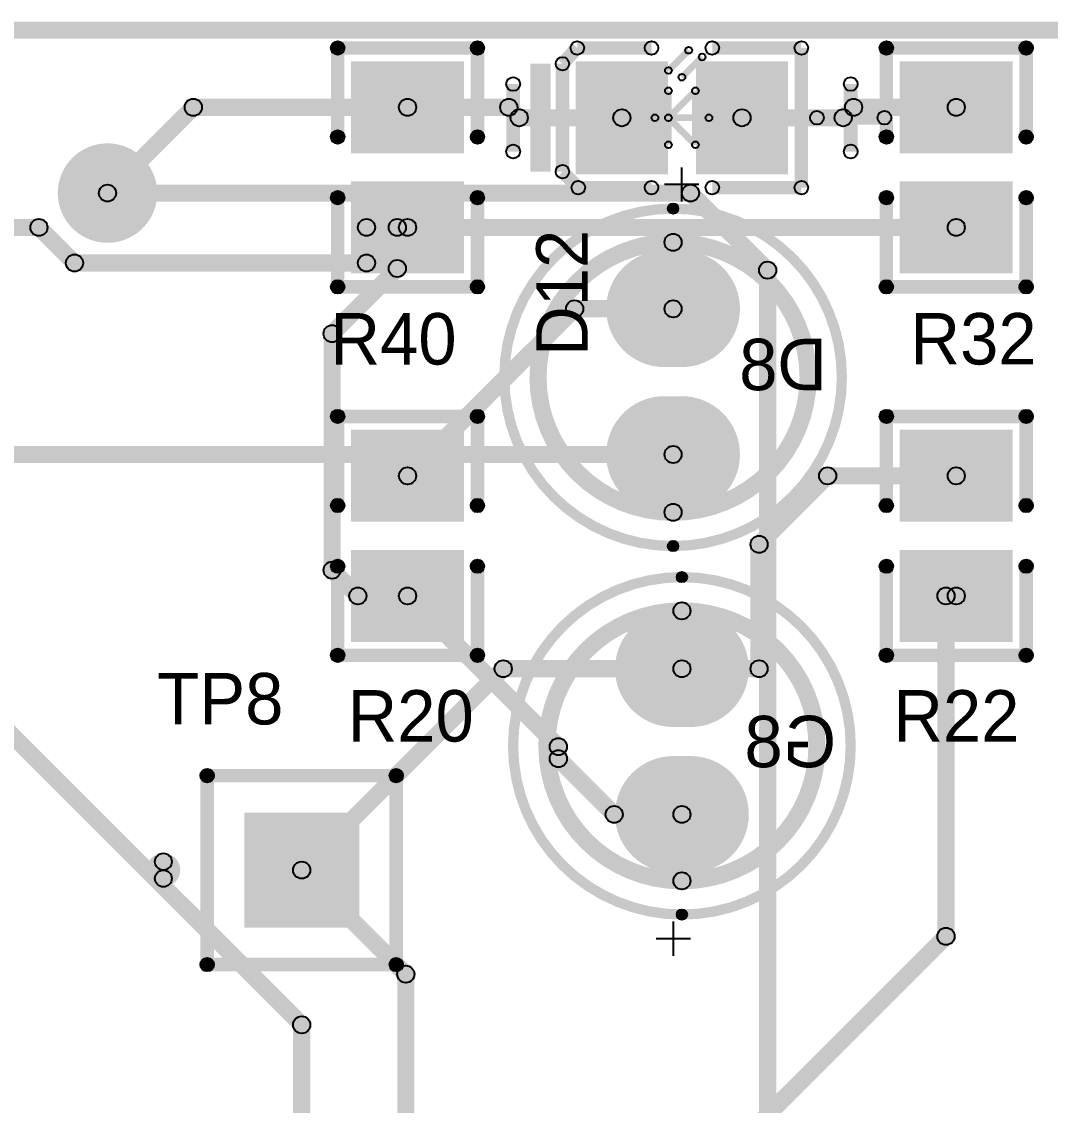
# Model space of a CAD drawing. Header units: millimetres. Extents: x 0 to 137, y 0 to 37.
# Drawn here: x 111.12 to 126.36, y 21.15 to 37.21 of the extents above; entities that cross this region are included whole.
import ezdxf

# ---------------------------------------------------------------- set-up
doc = ezdxf.new("R2010")
doc.units = ezdxf.units.MM
for name, color, linetype in [('BottomLayer', 5, 'Continuous'), ('BottomOverlay', 54, 'Continuous'), ('BottomSolder', 6, 'Continuous'), ('KeepOutLayer', 6, 'Continuous'), ('Mechanical13', 56, 'Continuous'), ('Mechanical15', 56, 'Continuous'), ('MultiLayer', 9, 'Continuous'), ('PadHoleLayer', 156, 'Continuous'), ('TopLayer', 1, 'Continuous'), ('TopOverlay', 2, 'Continuous'), ('TopPaste', 8, 'Continuous'), ('TopSolder', 216, 'Continuous'), ('ViaHoleLayer', 16, 'Continuous')]:
    doc.layers.add(name, color=color, linetype=linetype)

# ---------------------------------------------------------------- blocks, each defined once
blk = doc.blocks.new('PIN1_3')
at = {"layer": 'BottomLayer'}
blk.add_hatch(color=5, dxfattribs=at).paths.add_polyline_path([(-0.75, 0.75), (0.75, 0.75), (0.75, -0.75), (-0.75, -0.75)])
at = {"layer": 'BottomSolder'}
blk.add_hatch(color=6, dxfattribs=at).paths.add_polyline_path([(-0.852, 0.852), (0.852, 0.852), (0.852, -0.852), (-0.852, -0.852)])
at = {"layer": 'MultiLayer'}
blk.add_hatch(color=9, dxfattribs=at).paths.add_polyline_path([(-0.75, 0.75), (0.75, 0.75), (0.75, -0.75), (-0.75, -0.75)])
at = {"layer": 'PadHoleLayer'}
h = blk.add_hatch(color=156, dxfattribs=at)
edge = h.paths.add_edge_path()
edge.add_arc((0, 0), 0.45, 0, 360)
at = {"layer": 'TopLayer'}
blk.add_hatch(color=1, dxfattribs=at).paths.add_polyline_path([(-0.75, 0.75), (0.75, 0.75), (0.75, -0.75), (-0.75, -0.75)])
at = {"layer": 'TopOverlay'}
h = blk.add_hatch(color=2, dxfattribs=at)
edge = h.paths.add_edge_path()
edge.add_arc((-0.125, 2.05), 0.125, 0, 360)
h = blk.add_hatch(color=2, dxfattribs=at)
edge = h.paths.add_edge_path()
edge.add_arc((0.125, 2.05), 0.125, 0, 360)
h = blk.add_hatch(color=2, dxfattribs=at)
edge = h.paths.add_edge_path()
edge.add_arc((-1.4, 1.4), 0.1, 0, 360)
h = blk.add_hatch(color=2, dxfattribs=at)
edge = h.paths.add_edge_path()
edge.add_arc((-1.4, 1.4), 0.1, 0, 360)
for points in [[(-1.4, 1.3), (-1.4, 1.5), (1.4, 1.5), (1.4, 1.3)], [(-1.5, 1.4), (-1.3, 1.4), (-1.3, -1.4), (-1.5, -1.4)], [(1.3, 1.4), (1.5, 1.4), (1.5, -1.4), (1.3, -1.4)], [(-1.4, -1.5), (-1.4, -1.3), (1.4, -1.3), (1.4, -1.5)]]:
    blk.add_hatch(color=2, dxfattribs=at).paths.add_polyline_path(points)
h = blk.add_hatch(color=2, dxfattribs=at)
edge = h.paths.add_edge_path()
edge.add_arc((1.4, 1.4), 0.1, 0, 360)
h = blk.add_hatch(color=2, dxfattribs=at)
edge = h.paths.add_edge_path()
edge.add_arc((1.4, 1.4), 0.1, 0, 360)
h = blk.add_hatch(color=2, dxfattribs=at)
edge = h.paths.add_edge_path()
edge.add_arc((-1.4, -1.4), 0.1, 0, 360)
h = blk.add_hatch(color=2, dxfattribs=at)
edge = h.paths.add_edge_path()
edge.add_arc((-1.4, -1.4), 0.1, 0, 360)
h = blk.add_hatch(color=2, dxfattribs=at)
edge = h.paths.add_edge_path()
edge.add_arc((1.4, -1.4), 0.1, 0, 360)
h = blk.add_hatch(color=2, dxfattribs=at)
edge = h.paths.add_edge_path()
edge.add_arc((1.4, -1.4), 0.1, 0, 360)
at = {"layer": 'TopSolder'}
blk.add_hatch(color=216, dxfattribs=at).paths.add_polyline_path([(-0.852, 0.852), (0.852, 0.852), (0.852, -0.852), (-0.852, -0.852)])
at = {"layer": 'TopOverlay', "const_width": 0.25}
blk.add_lwpolyline([(0.125, 2.05, 1), (-0.125, 2.05, 1)], format="xyb", close=True, dxfattribs=at)
at = {"layer": 'TopOverlay'}
for centre, radius in [((-0.125, 2.05), 0.125), ((0.125, 2.05), 0.125), ((-1.4, 1.4), 0.1), ((-1.4, 1.4), 0.1), ((1.4, 1.4), 0.1), ((1.4, 1.4), 0.1), ((-1.4, -1.4), 0.1), ((-1.4, -1.4), 0.1), ((1.4, -1.4), 0.1), ((1.4, -1.4), 0.1)]:
    blk.add_circle(centre, radius, dxfattribs=at)
blk = doc.blocks.new('0805_R_13')
at = {"layer": 'TopLayer'}
for points in [[(-1.47, 0.735), (-0.31, 0.735), (-0.31, -0.735), (-1.47, -0.735)], [(0.31, 0.735), (1.47, 0.735), (1.47, -0.735), (0.31, -0.735)]]:
    blk.add_hatch(color=1, dxfattribs=at).paths.add_polyline_path(points)
at = {"layer": 'TopOverlay'}
h = blk.add_hatch(color=2, dxfattribs=at)
edge = h.paths.add_edge_path()
edge.add_arc((-1.77, 1.035), 0.1, 0, 360)
h = blk.add_hatch(color=2, dxfattribs=at)
edge = h.paths.add_edge_path()
edge.add_arc((-1.77, 1.035), 0.1, 0, 360)
for points in [[(-1.77, 0.935), (-1.77, 1.135), (-0.45, 1.135), (-0.45, 0.935)], [(0.45, 0.935), (0.45, 1.135), (1.77, 1.135), (1.77, 0.935)], [(-1.87, 1.035), (-1.67, 1.035), (-1.67, -1.035), (-1.87, -1.035)], [(1.67, 1.035), (1.87, 1.035), (1.87, -1.035), (1.67, -1.035)], [(-1.77, -1.135), (-1.77, -0.935), (-0.45, -0.935), (-0.45, -1.135)], [(0.45, -1.135), (0.45, -0.935), (1.77, -0.935), (1.77, -1.135)]]:
    blk.add_hatch(color=2, dxfattribs=at).paths.add_polyline_path(points)
h = blk.add_hatch(color=2, dxfattribs=at)
edge = h.paths.add_edge_path()
edge.add_arc((-0.45, 1.035), 0.1, 0, 360)
h = blk.add_hatch(color=2, dxfattribs=at)
edge = h.paths.add_edge_path()
edge.add_arc((0.45, 1.035), 0.1, 0, 360)
h = blk.add_hatch(color=2, dxfattribs=at)
edge = h.paths.add_edge_path()
edge.add_arc((1.77, 1.035), 0.1, 0, 360)
h = blk.add_hatch(color=2, dxfattribs=at)
edge = h.paths.add_edge_path()
edge.add_arc((1.77, 1.035), 0.1, 0, 360)
h = blk.add_hatch(color=2, dxfattribs=at)
edge = h.paths.add_edge_path()
edge.add_arc((-1.77, -1.035), 0.1, 0, 360)
h = blk.add_hatch(color=2, dxfattribs=at)
edge = h.paths.add_edge_path()
edge.add_arc((-1.77, -1.035), 0.1, 0, 360)
h = blk.add_hatch(color=2, dxfattribs=at)
edge = h.paths.add_edge_path()
edge.add_arc((-0.45, -1.035), 0.1, 0, 360)
h = blk.add_hatch(color=2, dxfattribs=at)
edge = h.paths.add_edge_path()
edge.add_arc((0.45, -1.035), 0.1, 0, 360)
h = blk.add_hatch(color=2, dxfattribs=at)
edge = h.paths.add_edge_path()
edge.add_arc((1.77, -1.035), 0.1, 0, 360)
h = blk.add_hatch(color=2, dxfattribs=at)
edge = h.paths.add_edge_path()
edge.add_arc((1.77, -1.035), 0.1, 0, 360)
at = {"layer": 'TopPaste'}
for points in [[(-1.47, 0.735), (-0.31, 0.735), (-0.31, -0.735), (-1.47, -0.735)], [(0.31, 0.735), (1.47, 0.735), (1.47, -0.735), (0.31, -0.735)]]:
    blk.add_hatch(color=8, dxfattribs=at).paths.add_polyline_path(points)
at = {"layer": 'TopSolder'}
for points in [[(-1.572, 0.837), (-0.208, 0.837), (-0.208, -0.837), (-1.572, -0.837)], [(0.208, 0.837), (1.572, 0.837), (1.572, -0.837), (0.208, -0.837)]]:
    blk.add_hatch(color=216, dxfattribs=at).paths.add_polyline_path(points)
at = {"layer": 'TopOverlay'}
for centre in [(-1.77, 1.035), (-1.77, 1.035), (-0.45, 1.035), (0.45, 1.035), (1.77, 1.035), (1.77, 1.035), (-1.77, -1.035), (-1.77, -1.035), (-0.45, -1.035), (0.45, -1.035), (1.77, -1.035), (1.77, -1.035)]:
    blk.add_circle(centre, 0.1, dxfattribs=at)
blk = doc.blocks.new('0805_R_21')
at = {"layer": 'TopLayer'}
for points in [[(-1.47, 0.735), (-0.31, 0.735), (-0.31, -0.735), (-1.47, -0.735)], [(0.31, 0.735), (1.47, 0.735), (1.47, -0.735), (0.31, -0.735)]]:
    blk.add_hatch(color=1, dxfattribs=at).paths.add_polyline_path(points)
at = {"layer": 'TopOverlay'}
h = blk.add_hatch(color=2, dxfattribs=at)
edge = h.paths.add_edge_path()
edge.add_arc((-1.77, 1.035), 0.1, 0, 360)
h = blk.add_hatch(color=2, dxfattribs=at)
edge = h.paths.add_edge_path()
edge.add_arc((-1.77, 1.035), 0.1, 0, 360)
for points in [[(-1.77, 0.935), (-1.77, 1.135), (-0.45, 1.135), (-0.45, 0.935)], [(0.45, 0.935), (0.45, 1.135), (1.77, 1.135), (1.77, 0.935)], [(-1.87, 1.035), (-1.67, 1.035), (-1.67, -1.035), (-1.87, -1.035)], [(1.67, 1.035), (1.87, 1.035), (1.87, -1.035), (1.67, -1.035)], [(-1.77, -1.135), (-1.77, -0.935), (-0.45, -0.935), (-0.45, -1.135)], [(0.45, -1.135), (0.45, -0.935), (1.77, -0.935), (1.77, -1.135)]]:
    blk.add_hatch(color=2, dxfattribs=at).paths.add_polyline_path(points)
h = blk.add_hatch(color=2, dxfattribs=at)
edge = h.paths.add_edge_path()
edge.add_arc((-0.45, 1.035), 0.1, 0, 360)
h = blk.add_hatch(color=2, dxfattribs=at)
edge = h.paths.add_edge_path()
edge.add_arc((0.45, 1.035), 0.1, 0, 360)
h = blk.add_hatch(color=2, dxfattribs=at)
edge = h.paths.add_edge_path()
edge.add_arc((1.77, 1.035), 0.1, 0, 360)
h = blk.add_hatch(color=2, dxfattribs=at)
edge = h.paths.add_edge_path()
edge.add_arc((1.77, 1.035), 0.1, 0, 360)
h = blk.add_hatch(color=2, dxfattribs=at)
edge = h.paths.add_edge_path()
edge.add_arc((-1.77, -1.035), 0.1, 0, 360)
h = blk.add_hatch(color=2, dxfattribs=at)
edge = h.paths.add_edge_path()
edge.add_arc((-1.77, -1.035), 0.1, 0, 360)
h = blk.add_hatch(color=2, dxfattribs=at)
edge = h.paths.add_edge_path()
edge.add_arc((-0.45, -1.035), 0.1, 0, 360)
h = blk.add_hatch(color=2, dxfattribs=at)
edge = h.paths.add_edge_path()
edge.add_arc((0.45, -1.035), 0.1, 0, 360)
h = blk.add_hatch(color=2, dxfattribs=at)
edge = h.paths.add_edge_path()
edge.add_arc((1.77, -1.035), 0.1, 0, 360)
h = blk.add_hatch(color=2, dxfattribs=at)
edge = h.paths.add_edge_path()
edge.add_arc((1.77, -1.035), 0.1, 0, 360)
at = {"layer": 'TopPaste'}
for points in [[(-1.47, 0.735), (-0.31, 0.735), (-0.31, -0.735), (-1.47, -0.735)], [(0.31, 0.735), (1.47, 0.735), (1.47, -0.735), (0.31, -0.735)]]:
    blk.add_hatch(color=8, dxfattribs=at).paths.add_polyline_path(points)
at = {"layer": 'TopSolder'}
for points in [[(-1.572, 0.837), (-0.208, 0.837), (-0.208, -0.837), (-1.572, -0.837)], [(0.208, 0.837), (1.572, 0.837), (1.572, -0.837), (0.208, -0.837)]]:
    blk.add_hatch(color=216, dxfattribs=at).paths.add_polyline_path(points)
at = {"layer": 'TopOverlay'}
for centre in [(-1.77, 1.035), (-1.77, 1.035), (-0.45, 1.035), (0.45, 1.035), (1.77, 1.035), (1.77, 1.035), (-1.77, -1.035), (-1.77, -1.035), (-0.45, -1.035), (0.45, -1.035), (1.77, -1.035), (1.77, -1.035)]:
    blk.add_circle(centre, 0.1, dxfattribs=at)
blk = doc.blocks.new('0805_R_31')
at = {"layer": 'TopLayer'}
for points in [[(-1.47, 0.735), (-0.31, 0.735), (-0.31, -0.735), (-1.47, -0.735)], [(0.31, 0.735), (1.47, 0.735), (1.47, -0.735), (0.31, -0.735)]]:
    blk.add_hatch(color=1, dxfattribs=at).paths.add_polyline_path(points)
at = {"layer": 'TopOverlay'}
h = blk.add_hatch(color=2, dxfattribs=at)
edge = h.paths.add_edge_path()
edge.add_arc((-1.77, 1.035), 0.1, 0, 360)
h = blk.add_hatch(color=2, dxfattribs=at)
edge = h.paths.add_edge_path()
edge.add_arc((-1.77, 1.035), 0.1, 0, 360)
for points in [[(-0.45, 1.135), (-0.45, 0.935), (-1.77, 0.935), (-1.77, 1.135)], [(1.77, 1.135), (1.77, 0.935), (0.45, 0.935), (0.45, 1.135)], [(-1.67, -1.035), (-1.87, -1.035), (-1.87, 1.035), (-1.67, 1.035)], [(1.87, -1.035), (1.67, -1.035), (1.67, 1.035), (1.87, 1.035)], [(-0.45, -0.935), (-0.45, -1.135), (-1.77, -1.135), (-1.77, -0.935)], [(1.77, -0.935), (1.77, -1.135), (0.45, -1.135), (0.45, -0.935)]]:
    blk.add_hatch(color=2, dxfattribs=at).paths.add_polyline_path(points)
h = blk.add_hatch(color=2, dxfattribs=at)
edge = h.paths.add_edge_path()
edge.add_arc((-0.45, 1.035), 0.1, 0, 360)
h = blk.add_hatch(color=2, dxfattribs=at)
edge = h.paths.add_edge_path()
edge.add_arc((0.45, 1.035), 0.1, 0, 360)
h = blk.add_hatch(color=2, dxfattribs=at)
edge = h.paths.add_edge_path()
edge.add_arc((1.77, 1.035), 0.1, 0, 360)
h = blk.add_hatch(color=2, dxfattribs=at)
edge = h.paths.add_edge_path()
edge.add_arc((1.77, 1.035), 0.1, 0, 360)
h = blk.add_hatch(color=2, dxfattribs=at)
edge = h.paths.add_edge_path()
edge.add_arc((-1.77, -1.035), 0.1, 0, 360)
h = blk.add_hatch(color=2, dxfattribs=at)
edge = h.paths.add_edge_path()
edge.add_arc((-1.77, -1.035), 0.1, 0, 360)
h = blk.add_hatch(color=2, dxfattribs=at)
edge = h.paths.add_edge_path()
edge.add_arc((-0.45, -1.035), 0.1, 0, 360)
h = blk.add_hatch(color=2, dxfattribs=at)
edge = h.paths.add_edge_path()
edge.add_arc((0.45, -1.035), 0.1, 0, 360)
h = blk.add_hatch(color=2, dxfattribs=at)
edge = h.paths.add_edge_path()
edge.add_arc((1.77, -1.035), 0.1, 0, 360)
h = blk.add_hatch(color=2, dxfattribs=at)
edge = h.paths.add_edge_path()
edge.add_arc((1.77, -1.035), 0.1, 0, 360)
at = {"layer": 'TopPaste'}
for points in [[(-1.47, 0.735), (-0.31, 0.735), (-0.31, -0.735), (-1.47, -0.735)], [(0.31, 0.735), (1.47, 0.735), (1.47, -0.735), (0.31, -0.735)]]:
    blk.add_hatch(color=8, dxfattribs=at).paths.add_polyline_path(points)
at = {"layer": 'TopSolder'}
for points in [[(-1.572, 0.837), (-0.208, 0.837), (-0.208, -0.837), (-1.572, -0.837)], [(0.208, 0.837), (1.572, 0.837), (1.572, -0.837), (0.208, -0.837)]]:
    blk.add_hatch(color=216, dxfattribs=at).paths.add_polyline_path(points)
at = {"layer": 'TopOverlay'}
for centre in [(-1.77, 1.035), (-1.77, 1.035), (-0.45, 1.035), (0.45, 1.035), (1.77, 1.035), (1.77, 1.035), (-1.77, -1.035), (-1.77, -1.035), (-0.45, -1.035), (0.45, -1.035), (1.77, -1.035), (1.77, -1.035)]:
    blk.add_circle(centre, 0.1, dxfattribs=at)
blk = doc.blocks.new('0805_R_33')
at = {"layer": 'TopLayer'}
for points in [[(-1.47, 0.735), (-0.31, 0.735), (-0.31, -0.735), (-1.47, -0.735)], [(0.31, 0.735), (1.47, 0.735), (1.47, -0.735), (0.31, -0.735)]]:
    blk.add_hatch(color=1, dxfattribs=at).paths.add_polyline_path(points)
at = {"layer": 'TopOverlay'}
h = blk.add_hatch(color=2, dxfattribs=at)
edge = h.paths.add_edge_path()
edge.add_arc((-1.77, 1.035), 0.1, 0, 360)
h = blk.add_hatch(color=2, dxfattribs=at)
edge = h.paths.add_edge_path()
edge.add_arc((-1.77, 1.035), 0.1, 0, 360)
for points in [[(-0.45, 1.135), (-0.45, 0.935), (-1.77, 0.935), (-1.77, 1.135)], [(1.77, 1.135), (1.77, 0.935), (0.45, 0.935), (0.45, 1.135)], [(-1.67, -1.035), (-1.87, -1.035), (-1.87, 1.035), (-1.67, 1.035)], [(1.87, -1.035), (1.67, -1.035), (1.67, 1.035), (1.87, 1.035)], [(-0.45, -0.935), (-0.45, -1.135), (-1.77, -1.135), (-1.77, -0.935)], [(1.77, -0.935), (1.77, -1.135), (0.45, -1.135), (0.45, -0.935)]]:
    blk.add_hatch(color=2, dxfattribs=at).paths.add_polyline_path(points)
h = blk.add_hatch(color=2, dxfattribs=at)
edge = h.paths.add_edge_path()
edge.add_arc((-0.45, 1.035), 0.1, 0, 360)
h = blk.add_hatch(color=2, dxfattribs=at)
edge = h.paths.add_edge_path()
edge.add_arc((0.45, 1.035), 0.1, 0, 360)
h = blk.add_hatch(color=2, dxfattribs=at)
edge = h.paths.add_edge_path()
edge.add_arc((1.77, 1.035), 0.1, 0, 360)
h = blk.add_hatch(color=2, dxfattribs=at)
edge = h.paths.add_edge_path()
edge.add_arc((1.77, 1.035), 0.1, 0, 360)
h = blk.add_hatch(color=2, dxfattribs=at)
edge = h.paths.add_edge_path()
edge.add_arc((-1.77, -1.035), 0.1, 0, 360)
h = blk.add_hatch(color=2, dxfattribs=at)
edge = h.paths.add_edge_path()
edge.add_arc((-1.77, -1.035), 0.1, 0, 360)
h = blk.add_hatch(color=2, dxfattribs=at)
edge = h.paths.add_edge_path()
edge.add_arc((-0.45, -1.035), 0.1, 0, 360)
h = blk.add_hatch(color=2, dxfattribs=at)
edge = h.paths.add_edge_path()
edge.add_arc((0.45, -1.035), 0.1, 0, 360)
h = blk.add_hatch(color=2, dxfattribs=at)
edge = h.paths.add_edge_path()
edge.add_arc((1.77, -1.035), 0.1, 0, 360)
h = blk.add_hatch(color=2, dxfattribs=at)
edge = h.paths.add_edge_path()
edge.add_arc((1.77, -1.035), 0.1, 0, 360)
at = {"layer": 'TopPaste'}
for points in [[(-1.47, 0.735), (-0.31, 0.735), (-0.31, -0.735), (-1.47, -0.735)], [(0.31, 0.735), (1.47, 0.735), (1.47, -0.735), (0.31, -0.735)]]:
    blk.add_hatch(color=8, dxfattribs=at).paths.add_polyline_path(points)
at = {"layer": 'TopSolder'}
for points in [[(-1.572, 0.837), (-0.208, 0.837), (-0.208, -0.837), (-1.572, -0.837)], [(0.208, 0.837), (1.572, 0.837), (1.572, -0.837), (0.208, -0.837)]]:
    blk.add_hatch(color=216, dxfattribs=at).paths.add_polyline_path(points)
at = {"layer": 'TopOverlay'}
for centre in [(-1.77, 1.035), (-1.77, 1.035), (-0.45, 1.035), (0.45, 1.035), (1.77, 1.035), (1.77, 1.035), (-1.77, -1.035), (-1.77, -1.035), (-0.45, -1.035), (0.45, -1.035), (1.77, -1.035), (1.77, -1.035)]:
    blk.add_circle(centre, 0.1, dxfattribs=at)
blk = doc.blocks.new('3___LED___B_54')
at = {"layer": 'BottomLayer'}
h = blk.add_hatch(color=5, dxfattribs=at)
edge = h.paths.add_edge_path()
edge.add_arc((-1.079, -0.127), 0.762, 180, 360)
edge.add_line((-0.318, -0.127), (-0.318, 0.127))
edge.add_arc((-1.079, 0.127), 0.762, 0, 180)
edge.add_line((-1.841, 0.127), (-1.841, -0.127))
h = blk.add_hatch(color=5, dxfattribs=at)
edge = h.paths.add_edge_path()
edge.add_arc((1.079, -0.127), 0.762, 180, 360)
edge.add_line((1.841, -0.127), (1.841, 0.127))
edge.add_arc((1.079, 0.127), 0.762, 0, 180)
edge.add_line((0.318, 0.127), (0.318, -0.127))
at = {"layer": 'BottomOverlay'}
h = blk.add_hatch(color=54, dxfattribs=at)
edge = h.paths.add_edge_path()
edge.add_arc((-2.564, 0), 0.0762, 0, 360)
h = blk.add_hatch(color=54, dxfattribs=at)
edge = h.paths.add_edge_path()
edge.add_arc((-2.064, 0), 0.127, 0, 360)
h = blk.add_hatch(color=54, dxfattribs=at)
edge = h.paths.add_edge_path()
edge.add_arc((1.937, 0), 0.127, 0, 360)
h = blk.add_hatch(color=54, dxfattribs=at)
edge = h.paths.add_edge_path()
edge.add_arc((2.437, 0), 0.0762, 0, 360)
at = {"layer": 'BottomSolder'}
h = blk.add_hatch(color=6, dxfattribs=at)
edge = h.paths.add_edge_path()
edge.add_arc((-1.079, -0.127), 0.864, 180, 360)
edge.add_line((-0.216, -0.127), (-0.216, 0.127))
edge.add_arc((-1.079, 0.127), 0.864, 0, 180)
edge.add_line((-1.943, 0.127), (-1.943, -0.127))
h = blk.add_hatch(color=6, dxfattribs=at)
edge = h.paths.add_edge_path()
edge.add_arc((1.079, -0.127), 0.864, 180, 360)
edge.add_line((1.943, -0.127), (1.943, 0.127))
edge.add_arc((1.079, 0.127), 0.864, 0, 180)
edge.add_line((0.216, 0.127), (0.216, -0.127))
at = {"layer": 'MultiLayer'}
h = blk.add_hatch(color=9, dxfattribs=at)
edge = h.paths.add_edge_path()
edge.add_arc((-1.079, -0.127), 0.762, 180, 360)
edge.add_line((-0.318, -0.127), (-0.318, 0.127))
edge.add_arc((-1.079, 0.127), 0.762, 0, 180)
edge.add_line((-1.841, 0.127), (-1.841, -0.127))
h = blk.add_hatch(color=9, dxfattribs=at)
edge = h.paths.add_edge_path()
edge.add_arc((1.079, -0.127), 0.762, 180, 360)
edge.add_line((1.841, -0.127), (1.841, 0.127))
edge.add_arc((1.079, 0.127), 0.762, 0, 180)
edge.add_line((0.318, 0.127), (0.318, -0.127))
at = {"layer": 'PadHoleLayer'}
h = blk.add_hatch(color=156, dxfattribs=at)
edge = h.paths.add_edge_path()
edge.add_arc((-1.079, 0), 0.35, 0, 360)
h = blk.add_hatch(color=156, dxfattribs=at)
edge = h.paths.add_edge_path()
edge.add_arc((1.079, 0), 0.35, 0, 360)
at = {"layer": 'TopLayer'}
h = blk.add_hatch(color=1, dxfattribs=at)
edge = h.paths.add_edge_path()
edge.add_arc((-1.079, -0.127), 0.762, 180, 360)
edge.add_line((-0.318, -0.127), (-0.318, 0.127))
edge.add_arc((-1.079, 0.127), 0.762, 0, 180)
edge.add_line((-1.841, 0.127), (-1.841, -0.127))
h = blk.add_hatch(color=1, dxfattribs=at)
edge = h.paths.add_edge_path()
edge.add_arc((1.079, -0.127), 0.762, 180, 360)
edge.add_line((1.841, -0.127), (1.841, 0.127))
edge.add_arc((1.079, 0.127), 0.762, 0, 180)
edge.add_line((0.318, 0.127), (0.318, -0.127))
at = {"layer": 'TopSolder'}
h = blk.add_hatch(color=216, dxfattribs=at)
edge = h.paths.add_edge_path()
edge.add_arc((-1.079, -0.127), 0.864, 180, 360)
edge.add_line((-0.216, -0.127), (-0.216, 0.127))
edge.add_arc((-1.079, 0.127), 0.864, 0, 180)
edge.add_line((-1.943, 0.127), (-1.943, -0.127))
h = blk.add_hatch(color=216, dxfattribs=at)
edge = h.paths.add_edge_path()
edge.add_arc((1.079, -0.127), 0.864, 180, 360)
edge.add_line((1.943, -0.127), (1.943, 0.127))
edge.add_arc((1.079, 0.127), 0.864, 0, 180)
edge.add_line((0.216, 0.127), (0.216, -0.127))
at = {"layer": 'BottomOverlay'}
for p, q in [((-2.921, 0.381), (-2.921, -0.127)), ((-3.175, 0.127), (-2.667, 0.127))]:
    blk.add_line(p, q, dxfattribs=at)
for points, const_width in [([(2.437, 0, 1), (-2.564, 0, 1)], 0.152), ([(1.937, 0, 1), (-2.064, 0, 1)], 0.254)]:
    blk.add_lwpolyline(points, format="xyb", close=True, dxfattribs=dict(at, const_width=const_width))
for centre, radius in [((-2.564, 0), 0.0762), ((-2.064, 0), 0.127), ((1.937, 0), 0.127), ((2.437, 0), 0.0762)]:
    blk.add_circle(centre, radius, dxfattribs=at)
blk = doc.blocks.new('0805_LED_S1_66')
at = {"layer": 'Mechanical13'}
for points in [[(-0.165, 0.665), (-0.235, 0.735), (0.065, 1.035), (0.135, 0.965)], [(0.035, 0.565), (-0.035, 0.635), (0.265, 0.935), (0.335, 0.865)], [(-0.15, -0.4), (-0.25, -0.4), (-0.25, 0.4), (-0.15, 0.4)], [(-0.165, -0.035), (-0.235, 0.035), (0.165, 0.435), (0.235, 0.365)], [(0.25, -0.4), (0.15, -0.4), (0.15, 0.4), (0.25, 0.4)], [(-0.4, -0.05), (-0.4, 0.05), (0.4, 0.05), (0.4, -0.05)], [(-0.235, -0.035), (-0.165, 0.035), (0.235, -0.365), (0.165, -0.435)]]:
    blk.add_hatch(color=56, dxfattribs=at).paths.add_polyline_path(points)
h = blk.add_hatch(color=56, dxfattribs=at)
edge = h.paths.add_edge_path()
edge.add_arc((0.1, 1), 0.05, 0, 360)
h = blk.add_hatch(color=56, dxfattribs=at)
edge = h.paths.add_edge_path()
edge.add_arc((0.3, 0.9), 0.05, 0, 360)
h = blk.add_hatch(color=56, dxfattribs=at)
edge = h.paths.add_edge_path()
edge.add_arc((-0.2, 0.7), 0.05, 0, 360)
h = blk.add_hatch(color=56, dxfattribs=at)
edge = h.paths.add_edge_path()
edge.add_arc((0, 0.6), 0.05, 0, 360)
h = blk.add_hatch(color=56, dxfattribs=at)
edge = h.paths.add_edge_path()
edge.add_arc((-0.2, 0.4), 0.05, 0, 360)
h = blk.add_hatch(color=56, dxfattribs=at)
edge = h.paths.add_edge_path()
edge.add_arc((0.2, 0.4), 0.05, 0, 360)
h = blk.add_hatch(color=56, dxfattribs=at)
edge = h.paths.add_edge_path()
edge.add_arc((0.2, 0.4), 0.05, 0, 360)
h = blk.add_hatch(color=56, dxfattribs=at)
edge = h.paths.add_edge_path()
edge.add_arc((-0.4, 0), 0.05, 0, 360)
h = blk.add_hatch(color=56, dxfattribs=at)
edge = h.paths.add_edge_path()
edge.add_arc((-0.2, 0), 0.05, 0, 360)
h = blk.add_hatch(color=56, dxfattribs=at)
edge = h.paths.add_edge_path()
edge.add_arc((-0.2, 0), 0.05, 0, 360)
h = blk.add_hatch(color=56, dxfattribs=at)
edge = h.paths.add_edge_path()
edge.add_arc((0.4, 0), 0.05, 0, 360)
h = blk.add_hatch(color=56, dxfattribs=at)
edge = h.paths.add_edge_path()
edge.add_arc((-0.2, -0.4), 0.05, 0, 360)
h = blk.add_hatch(color=56, dxfattribs=at)
edge = h.paths.add_edge_path()
edge.add_arc((0.2, -0.4), 0.05, 0, 360)
h = blk.add_hatch(color=56, dxfattribs=at)
edge = h.paths.add_edge_path()
edge.add_arc((0.2, -0.4), 0.05, 0, 360)
at = {"layer": 'Mechanical15'}
h = blk.add_hatch(color=56, dxfattribs=at)
edge = h.paths.add_edge_path()
edge.add_arc((-2.5, 0.5), 0.102, 0, 360)
for points in [[(-2.398, -0.5), (-2.602, -0.5), (-2.602, 0.5), (-2.398, 0.5)], [(2.602, -0.5), (2.398, -0.5), (2.398, 0.5), (2.602, 0.5)], [(2, -0.102), (2, 0.102), (3, 0.102), (3, -0.102)]]:
    blk.add_hatch(color=56, dxfattribs=at).paths.add_polyline_path(points)
h = blk.add_hatch(color=56, dxfattribs=at)
edge = h.paths.add_edge_path()
edge.add_arc((2.5, 0.5), 0.102, 0, 360)
h = blk.add_hatch(color=56, dxfattribs=at)
edge = h.paths.add_edge_path()
edge.add_arc((2, 0), 0.102, 0, 360)
h = blk.add_hatch(color=56, dxfattribs=at)
edge = h.paths.add_edge_path()
edge.add_arc((3, 0), 0.102, 0, 360)
h = blk.add_hatch(color=56, dxfattribs=at)
edge = h.paths.add_edge_path()
edge.add_arc((-2.5, -0.5), 0.102, 0, 360)
h = blk.add_hatch(color=56, dxfattribs=at)
edge = h.paths.add_edge_path()
edge.add_arc((2.5, -0.5), 0.102, 0, 360)
at = {"layer": 'TopLayer'}
for points in [[(-0.31, -0.735), (-1.47, -0.735), (-1.47, 0.735), (-0.31, 0.735)], [(1.47, -0.735), (0.31, -0.735), (0.31, 0.735), (1.47, 0.735)]]:
    blk.add_hatch(color=1, dxfattribs=at).paths.add_polyline_path(points)
at = {"layer": 'TopOverlay'}
h = blk.add_hatch(color=2, dxfattribs=at)
edge = h.paths.add_edge_path()
edge.add_arc((-1.55, 1.035), 0.1, 0, 360)
h = blk.add_hatch(color=2, dxfattribs=at)
edge = h.paths.add_edge_path()
edge.add_arc((-1.55, 1.035), 0.1, 0, 360)
for points in [[(-1.55, 0.935), (-1.55, 1.135), (-0.45, 1.135), (-0.45, 0.935)], [(0.45, 0.935), (0.45, 1.135), (1.77, 1.135), (1.77, 0.935)], [(-1.697, 0.732), (-1.843, 0.868), (-1.623, 1.103), (-1.477, 0.967)], [(1.87, -1.035), (1.67, -1.035), (1.67, 1.035), (1.87, 1.035)], [(-2.245, -0.8), (-1.945, -0.8), (-1.945, 0.8), (-2.245, 0.8)], [(-1.67, -0.8), (-1.87, -0.8), (-1.87, 0.8), (-1.67, 0.8)], [(-1.841, -0.871), (-1.699, -0.729), (-1.464, -0.964), (-1.606, -1.106)], [(-1.535, -1.135), (-1.535, -0.935), (-0.45, -0.935), (-0.45, -1.135)], [(0.45, -1.135), (0.45, -0.935), (1.77, -0.935), (1.77, -1.135)]]:
    blk.add_hatch(color=2, dxfattribs=at).paths.add_polyline_path(points)
h = blk.add_hatch(color=2, dxfattribs=at)
edge = h.paths.add_edge_path()
edge.add_arc((-0.45, 1.035), 0.1, 0, 360)
h = blk.add_hatch(color=2, dxfattribs=at)
edge = h.paths.add_edge_path()
edge.add_arc((0.45, 1.035), 0.1, 0, 360)
h = blk.add_hatch(color=2, dxfattribs=at)
edge = h.paths.add_edge_path()
edge.add_arc((1.77, 1.035), 0.1, 0, 360)
h = blk.add_hatch(color=2, dxfattribs=at)
edge = h.paths.add_edge_path()
edge.add_arc((1.77, 1.035), 0.1, 0, 360)
h = blk.add_hatch(color=2, dxfattribs=at)
edge = h.paths.add_edge_path()
edge.add_arc((-1.77, 0.8), 0.1, 0, 360)
h = blk.add_hatch(color=2, dxfattribs=at)
edge = h.paths.add_edge_path()
edge.add_arc((-1.77, 0.8), 0.1, 0, 360)
h = blk.add_hatch(color=2, dxfattribs=at)
edge = h.paths.add_edge_path()
edge.add_arc((-1.77, -0.8), 0.1, 0, 360)
h = blk.add_hatch(color=2, dxfattribs=at)
edge = h.paths.add_edge_path()
edge.add_arc((-1.77, -0.8), 0.1, 0, 360)
h = blk.add_hatch(color=2, dxfattribs=at)
edge = h.paths.add_edge_path()
edge.add_arc((-1.535, -1.035), 0.1, 0, 360)
h = blk.add_hatch(color=2, dxfattribs=at)
edge = h.paths.add_edge_path()
edge.add_arc((-1.535, -1.035), 0.1, 0, 360)
h = blk.add_hatch(color=2, dxfattribs=at)
edge = h.paths.add_edge_path()
edge.add_arc((-0.45, -1.035), 0.1, 0, 360)
h = blk.add_hatch(color=2, dxfattribs=at)
edge = h.paths.add_edge_path()
edge.add_arc((0.45, -1.035), 0.1, 0, 360)
h = blk.add_hatch(color=2, dxfattribs=at)
edge = h.paths.add_edge_path()
edge.add_arc((1.77, -1.035), 0.1, 0, 360)
h = blk.add_hatch(color=2, dxfattribs=at)
edge = h.paths.add_edge_path()
edge.add_arc((1.77, -1.035), 0.1, 0, 360)
at = {"layer": 'TopPaste'}
for points in [[(-0.31, -0.735), (-1.47, -0.735), (-1.47, 0.735), (-0.31, 0.735)], [(1.47, -0.735), (0.31, -0.735), (0.31, 0.735), (1.47, 0.735)]]:
    blk.add_hatch(color=8, dxfattribs=at).paths.add_polyline_path(points)
at = {"layer": 'TopSolder'}
for points in [[(-0.208, -0.837), (-1.572, -0.837), (-1.572, 0.837), (-0.208, 0.837)], [(1.572, -0.837), (0.208, -0.837), (0.208, 0.837), (1.572, 0.837)]]:
    blk.add_hatch(color=216, dxfattribs=at).paths.add_polyline_path(points)
at = {"layer": 'Mechanical13'}
for centre in [(0.1, 1), (0.3, 0.9), (-0.2, 0.7), (0, 0.6), (-0.2, 0.4), (0.2, 0.4), (0.2, 0.4), (-0.4, 0), (-0.2, 0), (-0.2, 0), (0.4, 0), (-0.2, -0.4), (0.2, -0.4), (0.2, -0.4)]:
    blk.add_circle(centre, 0.05, dxfattribs=at)
at = {"layer": 'Mechanical15'}
for centre in [(-2.5, 0.5), (2.5, 0.5), (2, 0), (3, 0), (-2.5, -0.5), (2.5, -0.5)]:
    blk.add_circle(centre, 0.102, dxfattribs=at)
at = {"layer": 'TopOverlay'}
for centre in [(-1.55, 1.035), (-1.55, 1.035), (-0.45, 1.035), (0.45, 1.035), (1.77, 1.035), (1.77, 1.035), (-1.77, 0.8), (-1.77, 0.8), (-1.77, -0.8), (-1.77, -0.8), (-1.535, -1.035), (-1.535, -1.035), (-0.45, -1.035), (0.45, -1.035), (1.77, -1.035), (1.77, -1.035)]:
    blk.add_circle(centre, 0.1, dxfattribs=at)
blk = doc.blocks.new('3___LED___B_70')
at = {"layer": 'BottomLayer'}
h = blk.add_hatch(color=5, dxfattribs=at)
edge = h.paths.add_edge_path()
edge.add_arc((-1.079, -0.127), 0.762, 180, 360)
edge.add_line((-0.318, -0.127), (-0.318, 0.127))
edge.add_arc((-1.079, 0.127), 0.762, 0, 180)
edge.add_line((-1.841, 0.127), (-1.841, -0.127))
h = blk.add_hatch(color=5, dxfattribs=at)
edge = h.paths.add_edge_path()
edge.add_arc((1.079, -0.127), 0.762, 180, 360)
edge.add_line((1.841, -0.127), (1.841, 0.127))
edge.add_arc((1.079, 0.127), 0.762, 0, 180)
edge.add_line((0.318, 0.127), (0.318, -0.127))
at = {"layer": 'BottomOverlay'}
h = blk.add_hatch(color=54, dxfattribs=at)
edge = h.paths.add_edge_path()
edge.add_arc((-2.564, 0), 0.0762, 0, 360)
h = blk.add_hatch(color=54, dxfattribs=at)
edge = h.paths.add_edge_path()
edge.add_arc((-2.064, 0), 0.127, 0, 360)
h = blk.add_hatch(color=54, dxfattribs=at)
edge = h.paths.add_edge_path()
edge.add_arc((1.937, 0), 0.127, 0, 360)
h = blk.add_hatch(color=54, dxfattribs=at)
edge = h.paths.add_edge_path()
edge.add_arc((2.437, 0), 0.0762, 0, 360)
at = {"layer": 'BottomSolder'}
h = blk.add_hatch(color=6, dxfattribs=at)
edge = h.paths.add_edge_path()
edge.add_arc((-1.079, -0.127), 0.864, 180, 360)
edge.add_line((-0.216, -0.127), (-0.216, 0.127))
edge.add_arc((-1.079, 0.127), 0.864, 0, 180)
edge.add_line((-1.943, 0.127), (-1.943, -0.127))
h = blk.add_hatch(color=6, dxfattribs=at)
edge = h.paths.add_edge_path()
edge.add_arc((1.079, -0.127), 0.864, 180, 360)
edge.add_line((1.943, -0.127), (1.943, 0.127))
edge.add_arc((1.079, 0.127), 0.864, 0, 180)
edge.add_line((0.216, 0.127), (0.216, -0.127))
at = {"layer": 'MultiLayer'}
h = blk.add_hatch(color=9, dxfattribs=at)
edge = h.paths.add_edge_path()
edge.add_arc((-1.079, -0.127), 0.762, 180, 360)
edge.add_line((-0.318, -0.127), (-0.318, 0.127))
edge.add_arc((-1.079, 0.127), 0.762, 0, 180)
edge.add_line((-1.841, 0.127), (-1.841, -0.127))
h = blk.add_hatch(color=9, dxfattribs=at)
edge = h.paths.add_edge_path()
edge.add_arc((1.079, -0.127), 0.762, 180, 360)
edge.add_line((1.841, -0.127), (1.841, 0.127))
edge.add_arc((1.079, 0.127), 0.762, 0, 180)
edge.add_line((0.318, 0.127), (0.318, -0.127))
at = {"layer": 'PadHoleLayer'}
h = blk.add_hatch(color=156, dxfattribs=at)
edge = h.paths.add_edge_path()
edge.add_arc((-1.079, 0), 0.35, 0, 360)
h = blk.add_hatch(color=156, dxfattribs=at)
edge = h.paths.add_edge_path()
edge.add_arc((1.079, 0), 0.35, 0, 360)
at = {"layer": 'TopLayer'}
h = blk.add_hatch(color=1, dxfattribs=at)
edge = h.paths.add_edge_path()
edge.add_arc((-1.079, -0.127), 0.762, 180, 360)
edge.add_line((-0.318, -0.127), (-0.318, 0.127))
edge.add_arc((-1.079, 0.127), 0.762, 0, 180)
edge.add_line((-1.841, 0.127), (-1.841, -0.127))
h = blk.add_hatch(color=1, dxfattribs=at)
edge = h.paths.add_edge_path()
edge.add_arc((1.079, -0.127), 0.762, 180, 360)
edge.add_line((1.841, -0.127), (1.841, 0.127))
edge.add_arc((1.079, 0.127), 0.762, 0, 180)
edge.add_line((0.318, 0.127), (0.318, -0.127))
at = {"layer": 'TopSolder'}
h = blk.add_hatch(color=216, dxfattribs=at)
edge = h.paths.add_edge_path()
edge.add_arc((-1.079, -0.127), 0.864, 180, 360)
edge.add_line((-0.216, -0.127), (-0.216, 0.127))
edge.add_arc((-1.079, 0.127), 0.864, 0, 180)
edge.add_line((-1.943, 0.127), (-1.943, -0.127))
h = blk.add_hatch(color=216, dxfattribs=at)
edge = h.paths.add_edge_path()
edge.add_arc((1.079, -0.127), 0.864, 180, 360)
edge.add_line((1.943, -0.127), (1.943, 0.127))
edge.add_arc((1.079, 0.127), 0.864, 0, 180)
edge.add_line((0.216, 0.127), (0.216, -0.127))
at = {"layer": 'BottomOverlay'}
for p, q in [((-2.921, 0.381), (-2.921, -0.127)), ((-3.175, 0.127), (-2.667, 0.127))]:
    blk.add_line(p, q, dxfattribs=at)
for points, const_width in [([(2.437, 0, 1), (-2.564, 0, 1)], 0.152), ([(1.937, 0, 1), (-2.064, 0, 1)], 0.254)]:
    blk.add_lwpolyline(points, format="xyb", close=True, dxfattribs=dict(at, const_width=const_width))
for centre, radius in [((-2.564, 0), 0.0762), ((-2.064, 0), 0.127), ((1.937, 0), 0.127), ((2.437, 0), 0.0762)]:
    blk.add_circle(centre, radius, dxfattribs=at)

msp = doc.modelspace()

# ---------------------------------------------------------------- hatches: boundary and pattern name
at = {"layer": 'BottomLayer'}
h = msp.add_hatch(color=5, dxfattribs=at)
edge = h.paths.add_edge_path()
edge.add_arc((112.395, 34.671), 0.635, 0, 360)
h = msp.add_hatch(color=5, dxfattribs=at)
edge = h.paths.add_edge_path()
edge.add_arc((112.395, 34.671), 0.127, 0, 360)
for points in [[(112.395, 34.544), (112.395, 34.798), (121.031, 34.798), (121.031, 34.544)], [(120.941, 34.581), (121.121, 34.761), (122.264, 33.618), (122.084, 33.438)], [(122.301, 18.237), (122.047, 18.237), (122.047, 33.528), (122.301, 33.528)], [(106.73, 30.708), (106.91, 30.887), (115.362, 22.435), (115.182, 22.255)], [(106.82, 30.671), (106.82, 30.924), (120.773, 30.924), (120.773, 30.671)], [(115.362, 24.548), (115.182, 24.728), (118.167, 27.712), (118.346, 27.533)], [(118.257, 27.495), (118.257, 27.75), (120.904, 27.75), (120.904, 27.495)], [(115.182, 24.548), (115.362, 24.728), (116.904, 23.185), (116.725, 23.006)], [(116.942, 16.586), (116.688, 16.586), (116.688, 23.095), (116.942, 23.095)], [(115.399, 17.248), (115.145, 17.248), (115.145, 22.345), (115.399, 22.345)]]:
    msp.add_hatch(color=5, dxfattribs=at).paths.add_polyline_path(points)
h = msp.add_hatch(color=5, dxfattribs=at)
edge = h.paths.add_edge_path()
edge.add_arc((121.031, 34.671), 0.127, 0, 360)
h = msp.add_hatch(color=5, dxfattribs=at)
edge = h.paths.add_edge_path()
edge.add_arc((121.031, 34.671), 0.127, 0, 360)
h = msp.add_hatch(color=5, dxfattribs=at)
edge = h.paths.add_edge_path()
edge.add_arc((122.174, 33.528), 0.127, 0, 360)
h = msp.add_hatch(color=5, dxfattribs=at)
edge = h.paths.add_edge_path()
edge.add_arc((122.174, 33.528), 0.127, 0, 360)
h = msp.add_hatch(color=5, dxfattribs=at)
edge = h.paths.add_edge_path()
edge.add_arc((120.773, 30.797), 0.127, 0, 360)
h = msp.add_hatch(color=5, dxfattribs=at)
edge = h.paths.add_edge_path()
edge.add_arc((118.257, 27.622), 0.127, 0, 360)
h = msp.add_hatch(color=5, dxfattribs=at)
edge = h.paths.add_edge_path()
edge.add_arc((118.257, 27.622), 0.127, 0, 360)
h = msp.add_hatch(color=5, dxfattribs=at)
edge = h.paths.add_edge_path()
edge.add_arc((120.904, 27.622), 0.127, 0, 360)
h = msp.add_hatch(color=5, dxfattribs=at)
edge = h.paths.add_edge_path()
edge.add_arc((115.272, 24.638), 0.127, 0, 360)
h = msp.add_hatch(color=5, dxfattribs=at)
edge = h.paths.add_edge_path()
edge.add_arc((115.272, 24.638), 0.127, 0, 360)
h = msp.add_hatch(color=5, dxfattribs=at)
edge = h.paths.add_edge_path()
edge.add_arc((116.815, 23.095), 0.127, 0, 360)
h = msp.add_hatch(color=5, dxfattribs=at)
edge = h.paths.add_edge_path()
edge.add_arc((116.815, 23.095), 0.127, 0, 360)
h = msp.add_hatch(color=5, dxfattribs=at)
edge = h.paths.add_edge_path()
edge.add_arc((115.272, 22.345), 0.127, 0, 360)
h = msp.add_hatch(color=5, dxfattribs=at)
edge = h.paths.add_edge_path()
edge.add_arc((115.272, 22.345), 0.127, 0, 360)
at = {"layer": 'BottomSolder'}
h = msp.add_hatch(color=6, dxfattribs=at)
edge = h.paths.add_edge_path()
edge.add_arc((112.395, 34.671), 0.737, 0, 360)
at = {"layer": 'KeepOutLayer'}
msp.add_hatch(color=6, dxfattribs=at).paths.add_polyline_path([(3.683, 36.957), (3.683, 37.211), (132.969, 37.211), (132.969, 36.957)])
at = {"layer": 'TopLayer'}
for points in [[(112.485, 34.581), (112.305, 34.761), (113.576, 36.032), (113.756, 35.852)], [(113.666, 35.815), (113.666, 36.069), (116.84, 36.069), (116.84, 35.815)], [(116.84, 35.815), (116.84, 36.069), (118.339, 36.069), (118.339, 35.815)], [(118.249, 35.852), (118.428, 36.032), (118.583, 35.877), (118.404, 35.697)], [(123.381, 35.697), (123.202, 35.877), (123.357, 36.032), (123.536, 35.852)], [(123.447, 35.815), (123.447, 36.069), (124.968, 36.069), (124.968, 35.815)], [(118.494, 35.66), (118.494, 35.914), (120.014, 35.914), (120.014, 35.66)], [(121.794, 35.66), (121.794, 35.914), (123.292, 35.914), (123.292, 35.66)], [(109.982, 34.035), (109.982, 34.289), (111.379, 34.289), (111.379, 34.035)], [(111.289, 34.072), (111.469, 34.252), (111.996, 33.725), (111.816, 33.545)], [(116.232, 34.035), (116.232, 34.289), (116.688, 34.289), (116.688, 34.035)], [(116.688, 34.035), (116.688, 34.289), (116.84, 34.289), (116.84, 34.035)], [(116.84, 34.035), (116.84, 34.289), (124.968, 34.289), (124.968, 34.035)], [(116.359, 33.635), (116.105, 33.635), (116.105, 34.162), (116.359, 34.162)], [(116.815, 33.553), (116.561, 33.553), (116.561, 34.162), (116.815, 34.162)], [(111.906, 33.508), (111.906, 33.762), (116.232, 33.762), (116.232, 33.508)], [(115.812, 32.498), (115.633, 32.678), (116.598, 33.643), (116.777, 33.464)], [(119.315, 32.83), (119.315, 33.084), (120.773, 33.084), (120.773, 32.83)], [(116.93, 30.391), (116.75, 30.571), (119.226, 33.046), (119.405, 32.867)], [(115.849, 29.083), (115.595, 29.083), (115.595, 32.588), (115.849, 32.588)], [(122.137, 29.375), (121.957, 29.555), (122.973, 30.571), (123.153, 30.391)], [(123.063, 30.354), (123.063, 30.608), (124.968, 30.608), (124.968, 30.354)], [(122.174, 27.622), (121.92, 27.622), (121.92, 29.465), (122.174, 29.465)], [(115.633, 28.993), (115.812, 29.173), (116.194, 28.791), (116.015, 28.611)], [(116.104, 28.574), (116.104, 28.828), (116.84, 28.828), (116.84, 28.574)], [(116.75, 28.611), (116.93, 28.791), (119.164, 26.557), (118.984, 26.377)], [(124.816, 28.574), (124.816, 28.828), (124.968, 28.828), (124.968, 28.574)], [(124.943, 23.656), (124.689, 23.656), (124.689, 28.701), (124.943, 28.701)], [(120.904, 27.495), (120.904, 27.75), (122.047, 27.75), (122.047, 27.495)], [(119.201, 26.289), (118.947, 26.289), (118.947, 26.467), (119.201, 26.467)], [(118.984, 26.199), (119.164, 26.379), (119.989, 25.553), (119.81, 25.374)], [(119.9, 25.337), (119.9, 25.59), (120.904, 25.59), (120.904, 25.337)], [(118.498, 17.158), (118.318, 17.338), (124.726, 23.745), (124.905, 23.566)]]:
    msp.add_hatch(color=1, dxfattribs=at).paths.add_polyline_path(points)
h = msp.add_hatch(color=1, dxfattribs=at)
edge = h.paths.add_edge_path()
edge.add_arc((113.666, 35.942), 0.127, 0, 360)
h = msp.add_hatch(color=1, dxfattribs=at)
edge = h.paths.add_edge_path()
edge.add_arc((113.666, 35.942), 0.127, 0, 360)
h = msp.add_hatch(color=1, dxfattribs=at)
edge = h.paths.add_edge_path()
edge.add_arc((116.84, 35.942), 0.127, 0, 360)
h = msp.add_hatch(color=1, dxfattribs=at)
edge = h.paths.add_edge_path()
edge.add_arc((116.84, 35.942), 0.127, 0, 360)
h = msp.add_hatch(color=1, dxfattribs=at)
edge = h.paths.add_edge_path()
edge.add_arc((118.339, 35.942), 0.127, 0, 360)
h = msp.add_hatch(color=1, dxfattribs=at)
edge = h.paths.add_edge_path()
edge.add_arc((118.339, 35.942), 0.127, 0, 360)
h = msp.add_hatch(color=1, dxfattribs=at)
edge = h.paths.add_edge_path()
edge.add_arc((123.447, 35.942), 0.127, 0, 360)
h = msp.add_hatch(color=1, dxfattribs=at)
edge = h.paths.add_edge_path()
edge.add_arc((123.447, 35.942), 0.127, 0, 360)
h = msp.add_hatch(color=1, dxfattribs=at)
edge = h.paths.add_edge_path()
edge.add_arc((124.968, 35.942), 0.127, 0, 360)
h = msp.add_hatch(color=1, dxfattribs=at)
edge = h.paths.add_edge_path()
edge.add_arc((118.494, 35.787), 0.127, 0, 360)
h = msp.add_hatch(color=1, dxfattribs=at)
edge = h.paths.add_edge_path()
edge.add_arc((118.494, 35.787), 0.127, 0, 360)
h = msp.add_hatch(color=1, dxfattribs=at)
edge = h.paths.add_edge_path()
edge.add_arc((120.014, 35.787), 0.127, 0, 360)
h = msp.add_hatch(color=1, dxfattribs=at)
edge = h.paths.add_edge_path()
edge.add_arc((121.794, 35.787), 0.127, 0, 360)
h = msp.add_hatch(color=1, dxfattribs=at)
edge = h.paths.add_edge_path()
edge.add_arc((123.292, 35.787), 0.127, 0, 360)
h = msp.add_hatch(color=1, dxfattribs=at)
edge = h.paths.add_edge_path()
edge.add_arc((123.292, 35.787), 0.127, 0, 360)
h = msp.add_hatch(color=1, dxfattribs=at)
edge = h.paths.add_edge_path()
edge.add_arc((112.395, 34.671), 0.635, 0, 360)
h = msp.add_hatch(color=1, dxfattribs=at)
edge = h.paths.add_edge_path()
edge.add_arc((112.395, 34.671), 0.127, 0, 360)
h = msp.add_hatch(color=1, dxfattribs=at)
edge = h.paths.add_edge_path()
edge.add_arc((111.379, 34.162), 0.127, 0, 360)
h = msp.add_hatch(color=1, dxfattribs=at)
edge = h.paths.add_edge_path()
edge.add_arc((111.379, 34.162), 0.127, 0, 360)
h = msp.add_hatch(color=1, dxfattribs=at)
edge = h.paths.add_edge_path()
edge.add_arc((116.232, 34.162), 0.127, 0, 360)
h = msp.add_hatch(color=1, dxfattribs=at)
edge = h.paths.add_edge_path()
edge.add_arc((116.232, 34.162), 0.127, 0, 360)
h = msp.add_hatch(color=1, dxfattribs=at)
edge = h.paths.add_edge_path()
edge.add_arc((116.688, 34.162), 0.127, 0, 360)
h = msp.add_hatch(color=1, dxfattribs=at)
edge = h.paths.add_edge_path()
edge.add_arc((116.688, 34.162), 0.127, 0, 360)
h = msp.add_hatch(color=1, dxfattribs=at)
edge = h.paths.add_edge_path()
edge.add_arc((116.688, 34.162), 0.127, 0, 360)
h = msp.add_hatch(color=1, dxfattribs=at)
edge = h.paths.add_edge_path()
edge.add_arc((116.84, 34.162), 0.127, 0, 360)
h = msp.add_hatch(color=1, dxfattribs=at)
edge = h.paths.add_edge_path()
edge.add_arc((116.84, 34.162), 0.127, 0, 360)
h = msp.add_hatch(color=1, dxfattribs=at)
edge = h.paths.add_edge_path()
edge.add_arc((124.968, 34.162), 0.127, 0, 360)
h = msp.add_hatch(color=1, dxfattribs=at)
edge = h.paths.add_edge_path()
edge.add_arc((111.906, 33.635), 0.127, 0, 360)
h = msp.add_hatch(color=1, dxfattribs=at)
edge = h.paths.add_edge_path()
edge.add_arc((111.906, 33.635), 0.127, 0, 360)
h = msp.add_hatch(color=1, dxfattribs=at)
edge = h.paths.add_edge_path()
edge.add_arc((116.232, 33.635), 0.127, 0, 360)
h = msp.add_hatch(color=1, dxfattribs=at)
edge = h.paths.add_edge_path()
edge.add_arc((116.232, 33.635), 0.127, 0, 360)
h = msp.add_hatch(color=1, dxfattribs=at)
edge = h.paths.add_edge_path()
edge.add_arc((116.688, 33.553), 0.127, 0, 360)
h = msp.add_hatch(color=1, dxfattribs=at)
edge = h.paths.add_edge_path()
edge.add_arc((116.688, 33.553), 0.127, 0, 360)
h = msp.add_hatch(color=1, dxfattribs=at)
edge = h.paths.add_edge_path()
edge.add_arc((119.315, 32.956), 0.127, 0, 360)
h = msp.add_hatch(color=1, dxfattribs=at)
edge = h.paths.add_edge_path()
edge.add_arc((119.315, 32.956), 0.127, 0, 360)
h = msp.add_hatch(color=1, dxfattribs=at)
edge = h.paths.add_edge_path()
edge.add_arc((120.773, 32.956), 0.127, 0, 360)
h = msp.add_hatch(color=1, dxfattribs=at)
edge = h.paths.add_edge_path()
edge.add_arc((115.722, 32.588), 0.127, 0, 360)
h = msp.add_hatch(color=1, dxfattribs=at)
edge = h.paths.add_edge_path()
edge.add_arc((115.722, 32.588), 0.127, 0, 360)
h = msp.add_hatch(color=1, dxfattribs=at)
edge = h.paths.add_edge_path()
edge.add_arc((116.84, 30.481), 0.127, 0, 360)
h = msp.add_hatch(color=1, dxfattribs=at)
edge = h.paths.add_edge_path()
edge.add_arc((123.063, 30.481), 0.127, 0, 360)
h = msp.add_hatch(color=1, dxfattribs=at)
edge = h.paths.add_edge_path()
edge.add_arc((123.063, 30.481), 0.127, 0, 360)
h = msp.add_hatch(color=1, dxfattribs=at)
edge = h.paths.add_edge_path()
edge.add_arc((124.968, 30.481), 0.127, 0, 360)
h = msp.add_hatch(color=1, dxfattribs=at)
edge = h.paths.add_edge_path()
edge.add_arc((122.047, 29.465), 0.127, 0, 360)
h = msp.add_hatch(color=1, dxfattribs=at)
edge = h.paths.add_edge_path()
edge.add_arc((122.047, 29.465), 0.127, 0, 360)
h = msp.add_hatch(color=1, dxfattribs=at)
edge = h.paths.add_edge_path()
edge.add_arc((115.722, 29.083), 0.127, 0, 360)
h = msp.add_hatch(color=1, dxfattribs=at)
edge = h.paths.add_edge_path()
edge.add_arc((115.722, 29.083), 0.127, 0, 360)
h = msp.add_hatch(color=1, dxfattribs=at)
edge = h.paths.add_edge_path()
edge.add_arc((116.104, 28.701), 0.127, 0, 360)
h = msp.add_hatch(color=1, dxfattribs=at)
edge = h.paths.add_edge_path()
edge.add_arc((116.104, 28.701), 0.127, 0, 360)
h = msp.add_hatch(color=1, dxfattribs=at)
edge = h.paths.add_edge_path()
edge.add_arc((116.84, 28.701), 0.127, 0, 360)
h = msp.add_hatch(color=1, dxfattribs=at)
edge = h.paths.add_edge_path()
edge.add_arc((116.84, 28.701), 0.127, 0, 360)
h = msp.add_hatch(color=1, dxfattribs=at)
edge = h.paths.add_edge_path()
edge.add_arc((124.816, 28.701), 0.127, 0, 360)
h = msp.add_hatch(color=1, dxfattribs=at)
edge = h.paths.add_edge_path()
edge.add_arc((124.816, 28.701), 0.127, 0, 360)
h = msp.add_hatch(color=1, dxfattribs=at)
edge = h.paths.add_edge_path()
edge.add_arc((124.968, 28.701), 0.127, 0, 360)
h = msp.add_hatch(color=1, dxfattribs=at)
edge = h.paths.add_edge_path()
edge.add_arc((120.904, 27.622), 0.127, 0, 360)
h = msp.add_hatch(color=1, dxfattribs=at)
edge = h.paths.add_edge_path()
edge.add_arc((122.047, 27.622), 0.127, 0, 360)
h = msp.add_hatch(color=1, dxfattribs=at)
edge = h.paths.add_edge_path()
edge.add_arc((122.047, 27.622), 0.127, 0, 360)
h = msp.add_hatch(color=1, dxfattribs=at)
edge = h.paths.add_edge_path()
edge.add_arc((119.074, 26.467), 0.127, 0, 360)
h = msp.add_hatch(color=1, dxfattribs=at)
edge = h.paths.add_edge_path()
edge.add_arc((119.074, 26.467), 0.127, 0, 360)
h = msp.add_hatch(color=1, dxfattribs=at)
edge = h.paths.add_edge_path()
edge.add_arc((119.074, 26.289), 0.127, 0, 360)
h = msp.add_hatch(color=1, dxfattribs=at)
edge = h.paths.add_edge_path()
edge.add_arc((119.074, 26.289), 0.127, 0, 360)
h = msp.add_hatch(color=1, dxfattribs=at)
edge = h.paths.add_edge_path()
edge.add_arc((119.9, 25.463), 0.127, 0, 360)
h = msp.add_hatch(color=1, dxfattribs=at)
edge = h.paths.add_edge_path()
edge.add_arc((119.9, 25.463), 0.127, 0, 360)
h = msp.add_hatch(color=1, dxfattribs=at)
edge = h.paths.add_edge_path()
edge.add_arc((120.904, 25.463), 0.127, 0, 360)
h = msp.add_hatch(color=1, dxfattribs=at)
edge = h.paths.add_edge_path()
edge.add_arc((124.816, 23.656), 0.127, 0, 360)
h = msp.add_hatch(color=1, dxfattribs=at)
edge = h.paths.add_edge_path()
edge.add_arc((124.816, 23.656), 0.127, 0, 360)
at = {"layer": 'TopSolder'}
h = msp.add_hatch(color=216, dxfattribs=at)
edge = h.paths.add_edge_path()
edge.add_arc((112.395, 34.671), 0.737, 0, 360)
at = {"layer": 'ViaHoleLayer'}
h = msp.add_hatch(color=16, dxfattribs=at)
edge = h.paths.add_edge_path()
edge.add_arc((112.395, 34.671), 0.356, 0, 360)

# ---------------------------------------------------------------- linework, layer by layer
at = {"layer": 'BottomLayer'}
for centre in [(112.395, 34.671), (121.031, 34.671), (121.031, 34.671), (122.174, 33.528), (122.174, 33.528), (120.773, 30.797), (118.257, 27.622), (118.257, 27.622), (120.904, 27.622), (115.272, 24.638), (115.272, 24.638), (116.815, 23.095), (116.815, 23.095), (115.272, 22.345), (115.272, 22.345)]:
    msp.add_circle(centre, 0.127, dxfattribs=at)
at = {"layer": 'TopLayer'}
for centre in [(113.666, 35.942), (113.666, 35.942), (116.84, 35.942), (116.84, 35.942), (118.339, 35.942), (118.339, 35.942), (123.447, 35.942), (123.447, 35.942), (124.968, 35.942), (118.494, 35.787), (118.494, 35.787), (120.014, 35.787), (121.794, 35.787), (123.292, 35.787), (123.292, 35.787), (112.395, 34.671), (111.379, 34.162), (111.379, 34.162), (116.232, 34.162), (116.232, 34.162), (116.688, 34.162), (116.688, 34.162), (116.688, 34.162), (116.84, 34.162), (116.84, 34.162), (124.968, 34.162), (111.906, 33.635), (111.906, 33.635), (116.232, 33.635), (116.232, 33.635), (116.688, 33.553), (116.688, 33.553), (119.315, 32.956), (119.315, 32.956), (120.773, 32.956), (115.722, 32.588), (115.722, 32.588), (116.84, 30.481), (123.063, 30.481), (123.063, 30.481), (124.968, 30.481), (122.047, 29.465), (122.047, 29.465), (115.722, 29.083), (115.722, 29.083), (116.104, 28.701), (116.104, 28.701), (116.84, 28.701), (116.84, 28.701), (124.816, 28.701), (124.816, 28.701), (124.968, 28.701), (120.904, 27.622), (122.047, 27.622), (122.047, 27.622), (119.074, 26.467), (119.074, 26.467), (119.074, 26.289), (119.074, 26.289), (119.9, 25.463), (119.9, 25.463), (120.904, 25.463), (124.816, 23.656), (124.816, 23.656)]:
    msp.add_circle(centre, 0.127, dxfattribs=at)

# ---------------------------------------------------------------- block references
for name, p, rotation in [('0805_R_13', (116.84, 35.052), 90), ('0805_LED_S1_66', (120.904, 35.787), 360), ('0805_R_21', (124.968, 35.052), 90), ('3___LED___B_70', (120.773, 31.877), 270), ('0805_R_33', (116.84, 29.591), 270), ('0805_R_31', (124.968, 29.591), 270), ('3___LED___B_54', (120.904, 26.543), 90), ('PIN1_3', (115.272, 24.638), 90)]:
    msp.add_blockref(name, p, dxfattribs=dict(rotation=rotation))

# ---------------------------------------------------------------- texts
at = {"layer": 'BottomOverlay', "text_generation_flag": 2}
for s, p in [('D8', (123.055, 31.75)), ('G8', (123.19, 26.162))]:
    msp.add_text(s, height=0.762, dxfattribs=at).set_placement(p)
at = {"layer": 'TopOverlay'}
msp.add_text('D12', height=0.762, rotation=90, dxfattribs=at).set_placement((119.507, 32.258))
for s, p in [('R40', (115.697, 32.13)), ('R32', (124.289, 32.131)), ('TP8', (113.132, 26.797)), ('R20', (115.951, 26.543)), ('R22', (124.035, 26.543))]:
    msp.add_text(s, height=0.762, dxfattribs=at).set_placement(p)

doc.saveas('drawing.dxf')
